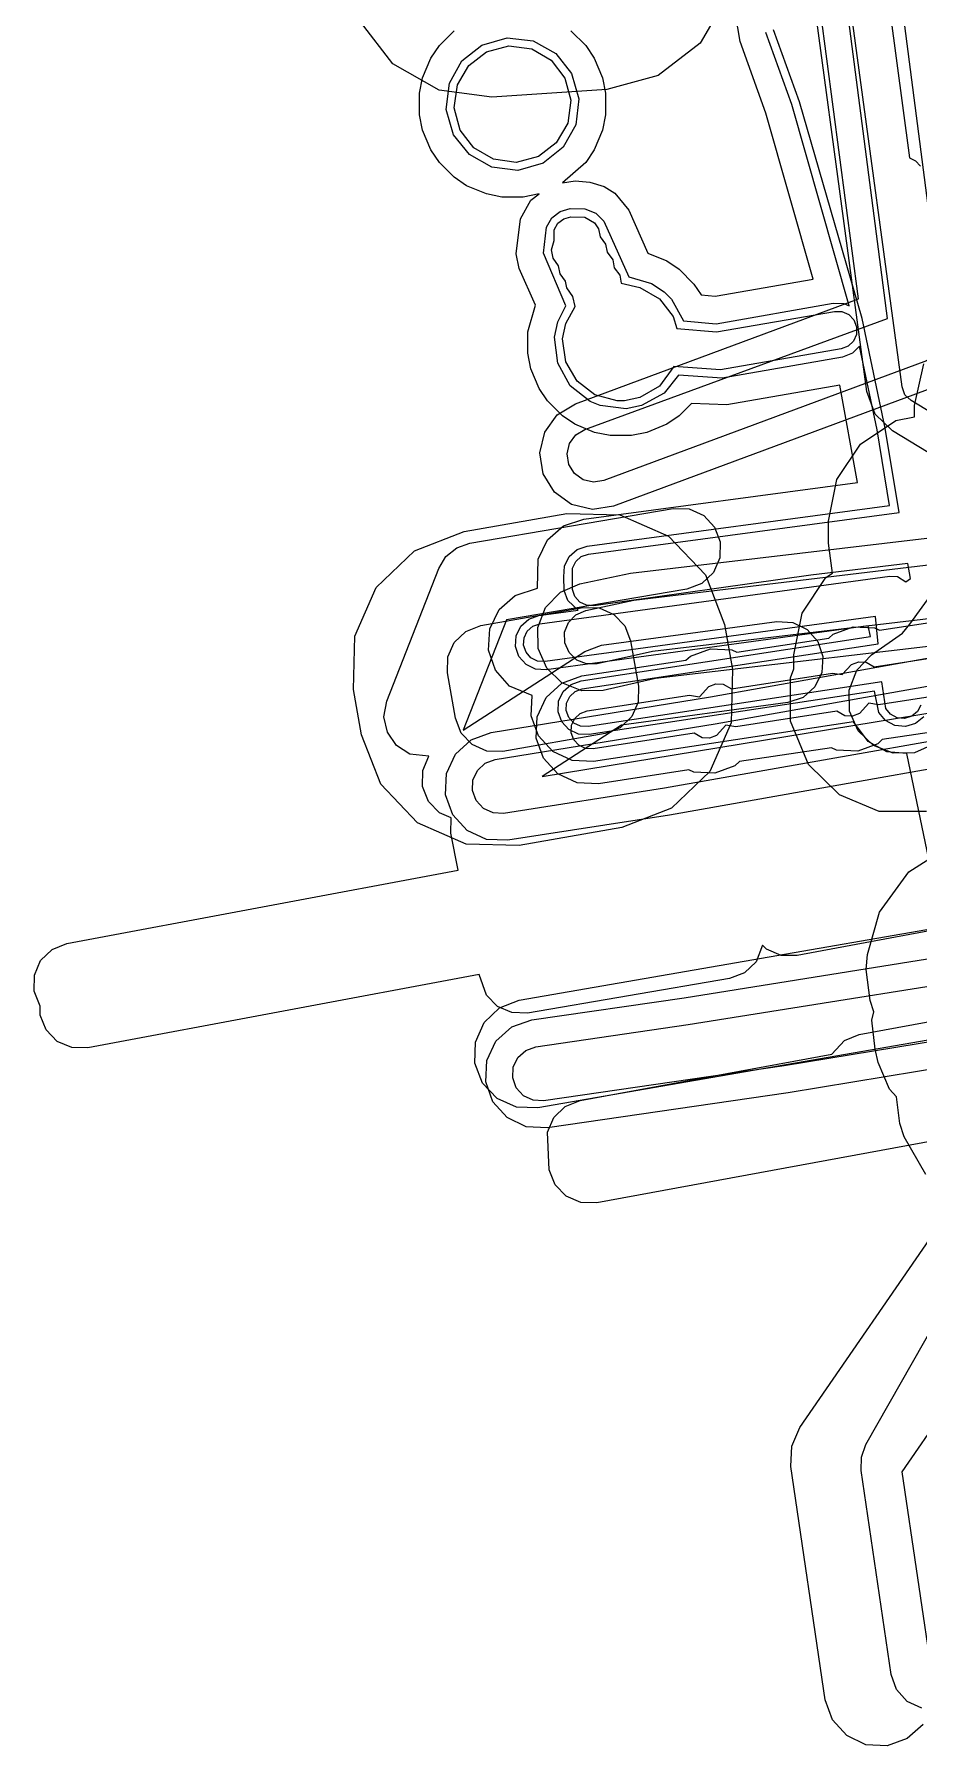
# Model space of a CAD drawing. Header units: metres. Extents: x 3158 to 3711, y 9867 to 11440.
# Drawn here: x 3217.3 to 3249.7, y 9867.3 to 9930.1 of the extents above; entities that cross this region are included whole.
import ezdxf

# ---------------------------------------------------------------- set-up
doc = ezdxf.new("R2010")
doc.units = ezdxf.units.M
doc.layers.add('AI_GREENING_EXCLUSIONS', color=1, linetype='Continuous')

msp = doc.modelspace()

# ---------------------------------------------------------------- linework, layer by layer
at = {"layer": 'AI_GREENING_EXCLUSIONS'}
for points in [[(3250.329, 9917.199), (3238.493, 9912.811), (3237.723, 9912.688), (3236.964, 9912.869), (3236.332, 9913.327), (3235.923, 9913.992), (3235.8, 9914.762), (3235.981, 9915.521), (3236.438, 9916.153), (3237.103, 9916.562), (3247.488, 9920.412), (3245.161, 9938.028)], [(3248.18, 9938.079), (3250.626, 9919.203), (3250.584, 9918.76), (3250.354, 9918.38), (3249.982, 9918.136), (3238.146, 9913.749), (3237.76, 9913.687), (3237.381, 9913.778), (3237.065, 9914.007), (3236.86, 9914.339), (3236.799, 9914.724), (3236.889, 9915.104), (3237.118, 9915.42), (3237.451, 9915.624), (3248.546, 9919.69), (3246.153, 9938.157)], [(3250.253, 9904.078), (3249.539, 9903.764), (3248.759, 9903.748), (3248.032, 9904.031), (3247.468, 9904.571), (3247.154, 9905.285), (3247.138, 9906.065), (3247.421, 9906.792), (3247.961, 9907.356), (3249.103, 9908.155), (3249.364, 9908.475), (3270.72, 9937.922)], [(3250.253, 9904.078), (3249.539, 9903.764), (3248.759, 9903.748), (3248.032, 9904.031), (3247.468, 9904.571), (3247.154, 9905.285), (3247.138, 9906.065), (3247.421, 9906.792), (3247.961, 9907.356), (3249.103, 9908.155), (3249.364, 9908.475), (3270.72, 9937.922)], [(3242.656, 9931.477), (3241.682, 9929.786), (3240.135, 9928.597), (3238.251, 9928.091), (3234.031, 9927.811), (3232.099, 9928.063), (3230.411, 9929.034), (3229.221, 9930.577)], [(3236.939, 9930.238), (3237.479, 9929.698), (3237.79, 9929.237), (3238.092, 9928.514), (3238.206, 9927.95), (3238.206, 9927.158), (3238.092, 9926.594), (3237.79, 9925.872), (3237.479, 9925.411), (3236.628, 9924.661), (3237.094, 9924.735), (3237.635, 9924.697), (3238.153, 9924.529), (3238.542, 9924.286), (3239.066, 9923.662), (3239.76, 9922.093), (3240.449, 9921.804), (3240.91, 9921.494), (3241.451, 9920.953), (3241.72, 9920.554), (3242.225, 9920.509), (3245.816, 9921.134), (3244.09, 9927.219), (3243.141, 9929.854), (3242.906, 9931.281)], [(3258.528, 9911.139), (3249.412, 9916.681), (3249.19, 9916.896), (3249.082, 9917.185), (3247.246, 9930.783)], [(3248.633, 9930.97), (3249.361, 9925.584), (3249.58, 9925.478), (3249.762, 9925.274)], [(3252.156, 9889.824), (3249.255, 9903.731), (3248.527, 9903.803), (3247.838, 9904.171), (3247.307, 9904.895), (3237.76, 9903.44), (3236.98, 9903.476), (3236.273, 9903.806), (3235.747, 9904.383), (3235.481, 9905.116), (3235.515, 9905.86), (3234.685, 9906.21), (3234.168, 9906.794), (3233.914, 9907.532), (3233.961, 9908.311), (3234.303, 9909.012), (3234.888, 9909.53), (3235.715, 9909.796), (3235.715, 9909.796), (3235.736, 9910.867), (3236.08, 9911.567), (3236.667, 9912.082), (3237.405, 9912.334), (3247.451, 9913.68), (3246.798, 9917.245), (3242.652, 9916.523), (3241.355, 9916.571), (3240.91, 9916.126), (3240.449, 9915.816), (3239.727, 9915.514), (3239.163, 9915.4), (3238.371, 9915.4), (3237.807, 9915.514), (3237.085, 9915.816), (3236.624, 9916.126), (3236.083, 9916.667), (3235.773, 9917.128), (3235.471, 9917.85), (3235.357, 9918.414), (3235.357, 9919.206), (3235.641, 9920.177), (3235.037, 9921.523), (3234.93, 9922.066), (3235.089, 9923.35), (3235.472, 9924.029), (3235.774, 9924.265), (3235.191, 9924.144), (3234.4, 9924.144), (3233.835, 9924.258), (3233.113, 9924.56), (3232.652, 9924.871), (3232.112, 9925.411), (3231.801, 9925.872), (3231.499, 9926.594), (3231.385, 9927.158), (3231.385, 9927.95), (3231.499, 9928.514), (3231.801, 9929.237), (3232.112, 9929.698), (3232.652, 9930.238)], [(3249.88, 9905.083), (3249.579, 9904.835), (3249.205, 9904.722), (3248.817, 9904.76), (3248.473, 9904.944), (3248.225, 9905.245), (3248.072, 9906.023), (3237.609, 9904.429), (3237.219, 9904.447), (3236.866, 9904.612), (3236.603, 9904.9), (3236.47, 9905.267), (3236.487, 9905.657), (3236.653, 9906.01), (3236.941, 9906.273), (3237.308, 9906.406), (3247.92, 9908.023), (3247.836, 9908.418), (3236.03, 9906.811), (3235.641, 9906.835), (3235.29, 9907.006), (3235.031, 9907.298), (3234.904, 9907.667), (3234.928, 9908.057), (3235.099, 9908.407), (3235.391, 9908.666), (3235.391, 9908.666), (3235.76, 9908.793), (3237.207, 9908.99), (3236.818, 9909.348), (3236.692, 9909.717), (3236.677, 9910.219), (3236.702, 9910.609), (3236.874, 9910.959), (3237.167, 9911.216), (3237.537, 9911.342), (3248.622, 9912.828), (3248.165, 9915.609), (3247.527, 9918.671), (3247.262, 9918.418), (3246.898, 9918.277), (3242.481, 9917.508), (3240.885, 9917.617), (3240.351, 9916.956), (3239.529, 9916.494), (3238.965, 9916.38), (3238.005, 9916.494), (3237.644, 9916.645), (3236.913, 9917.226), (3236.451, 9918.048), (3236.337, 9919.008), (3236.451, 9919.572), (3236.752, 9920.157), (3235.931, 9922.088), (3236.039, 9923.037), (3236.231, 9923.377), (3236.538, 9923.618), (3236.914, 9923.722), (3237.444, 9923.716), (3237.845, 9923.557), (3238.144, 9923.258), (3239.058, 9921.222), (3239.89, 9920.975), (3240.351, 9920.664), (3240.621, 9920.394), (3241.068, 9919.608), (3242.267, 9919.501), (3246.555, 9920.248), (3246.945, 9920.238), (3247.14, 9920.152), (3245.037, 9927.541), (3244.087, 9930.176)], [(3249.777, 9905.514), (3249.648, 9905.273), (3249.437, 9905.1), (3249.176, 9905.02), (3248.904, 9905.047), (3248.663, 9905.176), (3248.49, 9905.387), (3248.339, 9906.367), (3237.564, 9904.725), (3237.291, 9904.738), (3237.043, 9904.854), (3236.859, 9905.055), (3236.766, 9905.312), (3236.779, 9905.585), (3236.894, 9905.832), (3237.096, 9906.016), (3237.353, 9906.11), (3248.202, 9907.763), (3248.104, 9908.757), (3235.99, 9907.108), (3235.717, 9907.125), (3235.472, 9907.245), (3235.291, 9907.449), (3235.202, 9907.708), (3235.218, 9907.98), (3235.338, 9908.226), (3235.543, 9908.407), (3235.801, 9908.496), (3235.801, 9908.496), (3248.635, 9910.243), (3248.913, 9910.224), (3249.219, 9910.032), (3249.39, 9910.157), (3249.296, 9910.699), (3245.741, 9910.273), (3237.776, 9909.155), (3237.503, 9909.172), (3237.258, 9909.293), (3237.078, 9909.498), (3236.99, 9909.756), (3236.992, 9910.531), (3237.113, 9910.776), (3237.318, 9910.957), (3237.576, 9911.045), (3248.971, 9912.572), (3248.46, 9915.663), (3247.623, 9919.688), (3245.321, 9927.638), (3244.371, 9930.272)], [(3257.487, 9910.25), (3248.736, 9915.57), (3248.102, 9916.184), (3247.793, 9917.012), (3245.958, 9930.609)], [(3249.976, 9901.612), (3248.238, 9901.612), (3246.793, 9902.216), (3245.649, 9903.339), (3244.986, 9904.925), (3244.986, 9906.509), (3245.11, 9906.845), (3245.11, 9907.358), (3245.414, 9908.889), (3246.282, 9910.186), (3246.282, 9910.186), (3246.53, 9910.352), (3246.381, 9911.452), (3246.381, 9912.254), (3246.685, 9913.784), (3247.553, 9915.082), (3248.85, 9915.949), (3249.534, 9916.085), (3249.538, 9916.506), (3249.883, 9918.033)], [(3252.581, 9897.702), (3245.232, 9896.323), (3244.647, 9896.329), (3244.109, 9896.559), (3243.969, 9896.702), (3243.728, 9896.093), (3243.303, 9895.691), (3242.757, 9895.482), (3235.344, 9894.219), (3234.77, 9894.232), (3234.244, 9894.46), (3233.841, 9894.87), (3233.574, 9895.637), (3219.218, 9892.943), (3218.633, 9892.949), (3218.095, 9893.179), (3217.686, 9893.598), (3217.467, 9894.141), (3217.471, 9894.472), (3217.252, 9895.016), (3217.258, 9895.601), (3217.488, 9896.139), (3217.907, 9896.549), (3218.45, 9896.767), (3232.801, 9899.46), (3232.527, 9900.82), (3232.545, 9901.377), (3232.116, 9901.562), (3232.116, 9901.562), (3231.709, 9901.982), (3231.493, 9902.526), (3231.502, 9903.112), (3231.731, 9903.641), (3231.033, 9903.717), (3230.54, 9904.033), (3230.205, 9904.513), (3230.08, 9905.085), (3230.183, 9905.661), (3232.087, 9910.52), (3232.353, 9910.958), (3232.75, 9911.281), (3233.232, 9911.452), (3240.687, 9912.722), (3241.272, 9912.706), (3241.806, 9912.467), (3242.208, 9912.042), (3242.417, 9911.495), (3242.401, 9910.91), (3242.162, 9910.376), (3241.737, 9909.973), (3241.191, 9909.764), (3234.571, 9908.637), (3232.988, 9904.595), (3237.45, 9907.479), (3238.064, 9907.706), (3244.494, 9908.575), (3245.078, 9908.539), (3245.604, 9908.282), (3245.992, 9907.843), (3246.182, 9907.29), (3246.145, 9906.705), (3245.888, 9906.18), (3245.45, 9905.792), (3244.896, 9905.602), (3238.797, 9904.778), (3235.877, 9902.89), (3252.938, 9905.691)], [(3252.958, 9908.007), (3240.045, 9906.488), (3238.116, 9906.052), (3237.335, 9906.038), (3236.609, 9906.324), (3236.048, 9906.866), (3235.737, 9907.582), (3235.723, 9908.362), (3236.009, 9909.088), (3236.551, 9909.65), (3237.267, 9909.961), (3237.267, 9909.961), (3239.123, 9910.355), (3251.539, 9911.815)], [(3252.839, 9909), (3239.924, 9907.481), (3237.903, 9907.029), (3237.513, 9907.022), (3237.15, 9907.165), (3236.87, 9907.436), (3236.714, 9907.794), (3236.707, 9908.184), (3236.85, 9908.547), (3237.121, 9908.828), (3237.479, 9908.984), (3239.244, 9909.363), (3252.087, 9910.901)], [(3251.733, 9904.752), (3248.358, 9904.244), (3248.192, 9904.092), (3247.458, 9903.825), (3246.679, 9903.859), (3246.495, 9903.945), (3243.12, 9903.438), (3242.954, 9903.285), (3242.22, 9903.019), (3241.441, 9903.053), (3241.257, 9903.138), (3237.945, 9902.628), (3237.165, 9902.662), (3236.458, 9902.992), (3235.931, 9903.567), (3235.664, 9904.301), (3235.698, 9905.08), (3236.027, 9905.787), (3236.603, 9906.315), (3237.336, 9906.582), (3241.155, 9907.157), (3241.321, 9907.309), (3242.055, 9907.576), (3242.834, 9907.542), (3243.018, 9907.457), (3246.393, 9907.964), (3246.56, 9908.116), (3247.293, 9908.383), (3248.072, 9908.349), (3248.256, 9908.263), (3251.632, 9908.771)], [(3257.382, 9904.455), (3240.55, 9901.478), (3234.623, 9900.553), (3233.843, 9900.585), (3233.135, 9900.913), (3232.607, 9901.488), (3232.338, 9902.22), (3232.37, 9903), (3232.699, 9903.708), (3233.273, 9904.236), (3234.006, 9904.505), (3242.062, 9905.812), (3253.572, 9907.867)], [(3251.93, 9906.097), (3248.223, 9905.526), (3247.86, 9905.581), (3247.517, 9905.204), (3247.261, 9905.11), (3246.988, 9905.122), (3246.691, 9905.291), (3242.985, 9904.72), (3242.622, 9904.774), (3242.279, 9904.397), (3242.022, 9904.303), (3241.75, 9904.315), (3241.453, 9904.484), (3237.747, 9903.913), (3237.474, 9903.925), (3237.227, 9904.04), (3237.042, 9904.242), (3236.949, 9904.498), (3236.96, 9904.771), (3237.076, 9905.019), (3237.277, 9905.203), (3237.534, 9905.297), (3241.29, 9905.875), (3241.653, 9905.821), (3241.996, 9906.198), (3242.252, 9906.292), (3242.525, 9906.28), (3242.822, 9906.111), (3246.528, 9906.682), (3246.891, 9906.628), (3247.234, 9907.005), (3247.491, 9907.098), (3247.764, 9907.086), (3248.06, 9906.918), (3251.766, 9907.489)], [(3257.035, 9905.402), (3240.374, 9902.463), (3234.468, 9901.541), (3234.079, 9901.557), (3233.725, 9901.721), (3233.46, 9902.008), (3233.326, 9902.375), (3233.342, 9902.764), (3233.506, 9903.118), (3233.794, 9903.383), (3234.16, 9903.517), (3242.231, 9904.827), (3251.738, 9906.509)], [(3249.96, 9888.296), (3249.165, 9889.68), (3249.004, 9890.162), (3248.874, 9891.15), (3248.624, 9891.424), (3248.212, 9892.399), (3248.092, 9892.89), (3247.975, 9893.958), (3248.051, 9894.259), (3247.914, 9894.677), (3247.769, 9895.811), (3247.816, 9896.364), (3248.252, 9897.92), (3249.328, 9899.397), (3250.637, 9900.233)], [(3249.852, 9868.13), (3249.273, 9867.606), (3248.539, 9867.344), (3247.759, 9867.383), (3247.054, 9867.717), (3246.53, 9868.295), (3246.268, 9869.03), (3245.004, 9877.586), (3245.035, 9878.331), (3245.336, 9879.014), (3255.822, 9894.228), (3235.727, 9890.744), (3234.946, 9890.764), (3234.233, 9891.08), (3233.695, 9891.645), (3233.414, 9892.374), (3233.434, 9893.154), (3233.75, 9893.867), (3233.75, 9893.867), (3234.315, 9894.405), (3235.043, 9894.686), (3259.165, 9898.867)], [(3252.023, 9892.464), (3244.905, 9891.296), (3236.08, 9890.009), (3235.3, 9890.049), (3234.596, 9890.385), (3234.073, 9890.964), (3233.812, 9891.7), (3233.852, 9892.479), (3234.188, 9893.184), (3234.767, 9893.706), (3235.502, 9893.967), (3241.087, 9894.781), (3255.056, 9897.01)], [(3250.315, 9889.542), (3237.891, 9887.257), (3237.305, 9887.265), (3236.768, 9887.497), (3236.36, 9887.917), (3236.144, 9888.461), (3236.079, 9889.846), (3236.311, 9890.383), (3236.731, 9890.791), (3237.275, 9891.007), (3246.506, 9892.705), (3246.97, 9893.216), (3247.513, 9893.433), (3256.737, 9895.134)], [(3249.802, 9868.718), (3249.273, 9868.968), (3248.881, 9869.402), (3248.684, 9869.953), (3247.579, 9877.434), (3247.589, 9877.929), (3247.759, 9878.394), (3254.191, 9889.709)], [(3252.176, 9881.889), (3249.076, 9877.392), (3250.225, 9869.615)]]:
    msp.add_lwpolyline(points, dxfattribs=at)
for points in [[(3233.672, 9929.719), (3234.598, 9929.984), (3235.558, 9929.87), (3236.38, 9929.409), (3236.961, 9928.678), (3237.226, 9927.752), (3237.112, 9926.792), (3236.65, 9925.97), (3235.919, 9925.389), (3234.993, 9925.124), (3234.033, 9925.238), (3233.211, 9925.7), (3232.63, 9926.431), (3232.365, 9927.356), (3232.479, 9928.316), (3232.941, 9929.138), (3233.672, 9929.719)], [(3234.657, 9929.69), (3235.499, 9929.576), (3236.212, 9929.16), (3236.712, 9928.51), (3236.932, 9927.693), (3236.818, 9926.851), (3236.401, 9926.138), (3235.751, 9925.638), (3234.934, 9925.418), (3234.093, 9925.532), (3233.379, 9925.948), (3232.879, 9926.598), (3232.659, 9927.416), (3232.773, 9928.257), (3233.19, 9928.971), (3233.84, 9929.471), (3234.657, 9929.69)], [(3237.001, 9920.492), (3236.782, 9920.81), (3236.743, 9921.06), (3236.54, 9921.334), (3236.485, 9921.628), (3236.282, 9921.903), (3236.227, 9922.207), (3236.325, 9922.549), (3236.324, 9922.944), (3236.458, 9923.182), (3236.673, 9923.35), (3236.936, 9923.423), (3237.448, 9923.408), (3237.806, 9923.203), (3237.953, 9922.98), (3238.009, 9922.686), (3238.211, 9922.414), (3238.267, 9922.118), (3238.469, 9921.846), (3238.525, 9921.55), (3238.727, 9921.277), (3238.783, 9920.982), (3239.47, 9920.832), (3240.184, 9920.416), (3240.683, 9919.766), (3240.826, 9919.329), (3242.28, 9919.199), (3246.606, 9919.952), (3246.879, 9919.946), (3247.129, 9919.835), (3247.317, 9919.637), (3247.416, 9919.383), (3247.409, 9919.109), (3247.299, 9918.86), (3247.101, 9918.671), (3246.846, 9918.573), (3242.429, 9917.804), (3240.716, 9917.933), (3240.184, 9917.204), (3239.47, 9916.788), (3238.906, 9916.674), (3238.628, 9916.674), (3237.811, 9916.894), (3237.161, 9917.393), (3236.745, 9918.107), (3236.631, 9918.949), (3236.745, 9919.513), (3237.093, 9920.125), (3237.001, 9920.492)], [(3231.307, 9901.197), (3229.959, 9902.608), (3229.254, 9904.427), (3228.963, 9906.087), (3229.008, 9908.037), (3229.795, 9909.822), (3231.205, 9911.169), (3233.024, 9911.875), (3236.785, 9912.535), (3238.735, 9912.491), (3240.521, 9911.703), (3241.869, 9910.292), (3242.574, 9908.473), (3242.865, 9906.813), (3242.82, 9904.863), (3242.033, 9903.078), (3240.623, 9901.731), (3238.804, 9901.025), (3235.043, 9900.365), (3233.093, 9900.409), (3231.307, 9901.197)], [(3232.913, 9904.485), (3232.702, 9905.031), (3232.411, 9906.691), (3232.424, 9907.276), (3232.66, 9907.811), (3233.083, 9908.216), (3233.629, 9908.427), (3237.39, 9909.087), (3237.975, 9909.074), (3238.51, 9908.838), (3238.915, 9908.415), (3239.126, 9907.869), (3239.417, 9906.209), (3239.404, 9905.624), (3239.168, 9905.089), (3238.745, 9904.684), (3238.199, 9904.473), (3234.438, 9903.813), (3233.853, 9903.826), (3233.318, 9904.062), (3232.913, 9904.485)], [(3234.989, 9892.586), (3235.279, 9892.847), (3235.647, 9892.978), (3241.24, 9893.793), (3255.216, 9896.023), (3272.429, 9898.911), (3310.417, 9905.087), (3310.807, 9905.075), (3311.162, 9904.914), (3311.429, 9904.63), (3311.567, 9904.265), (3311.555, 9903.875), (3311.394, 9903.519), (3311.109, 9903.252), (3310.744, 9903.114), (3244.761, 9892.285), (3235.935, 9890.999), (3235.546, 9891.019), (3235.193, 9891.186), (3234.932, 9891.476), (3234.801, 9891.844), (3234.822, 9892.234), (3234.989, 9892.586)]]:
    msp.add_lwpolyline(points, close=True, dxfattribs=at)

doc.saveas('drawing.dxf')
